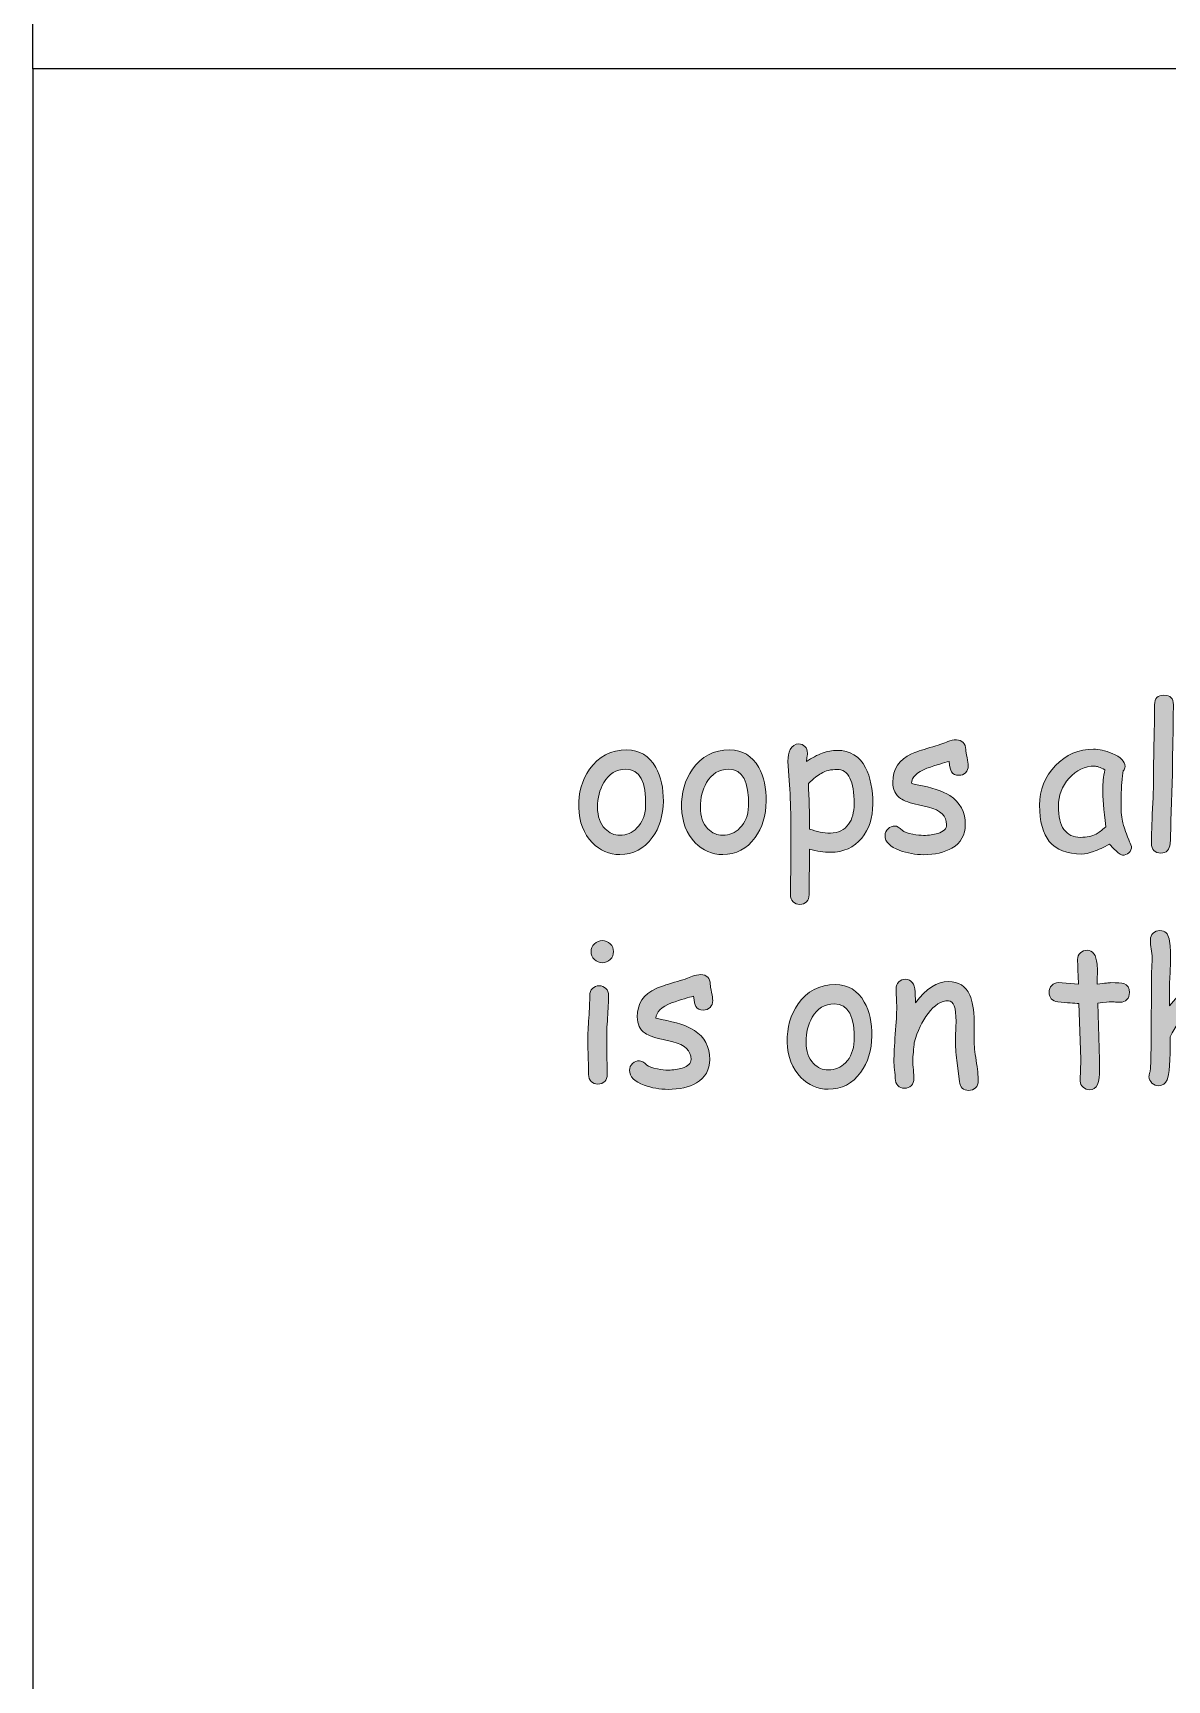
# Model space of a CAD drawing. Header units: millimetres. Extents: x -21 to 529, y -98 to 352.
# Drawn here: x 129 to 227.2, y 62.5 to 205.1 of the extents above; entities that cross this region are included whole.
import ezdxf

# ---------------------------------------------------------------- set-up
doc = ezdxf.new("R2010")
doc.units = ezdxf.units.MM
doc.header["$MEASUREMENT"] = 0
doc.layers.get('0').update_dxf_attribs({"lineweight": 0})

# ---------------------------------------------------------------- blocks, each defined once
blk = doc.blocks.new('Block_0')
at = {"true_color": 0x000000, "transparency": 33554687}
h = blk.add_hatch(color=18, dxfattribs=at)
h.dxf.hatch_style = 2
edge = h.paths.add_edge_path()
edge.add_spline(control_points=[(227.65, 140.96), (227.65, 140.96), (227.52, 136.85), (227.52, 136.85), (227.52, 136.41), (227.5, 135.77), (227.46, 134.93), (227.4, 134.38), (227.13, 134.1), (226.65, 134.1), (226.11, 134.1), (225.84, 134.39), (225.84, 134.95), (225.84, 135.61), (225.87, 136.62), (225.93, 137.95), (225.99, 139.29), (226.02, 140.29), (226.02, 140.96), (226.02, 141.83), (226.03, 142.83), (226.06, 143.95), (226.09, 145.07), (226.1, 146.07), (226.1, 146.94), (226.1, 147.49), (226.37, 147.76), (226.91, 147.76), (227.46, 147.76), (227.73, 147.49), (227.73, 146.94), (227.73, 146.07), (227.72, 145.07), (227.69, 143.95), (227.66, 142.83), (227.65, 141.83), (227.65, 140.96)], knot_values=[0, 0, 0, 0, 1, 1, 1, 2, 2, 2, 3, 3, 3, 4, 4, 4, 5, 5, 5, 6, 6, 6, 7, 7, 7, 8, 8, 8, 9, 9, 9, 10, 10, 10, 11, 11, 11, 12, 12, 12, 12], degree=3, periodic=0)
h = blk.add_hatch(color=18, dxfattribs=at)
h.dxf.hatch_style = 2
edge = h.paths.add_edge_path()
edge.add_spline(control_points=[(180.31, 141.36), (179.5, 141.36), (178.87, 140.98), (178.42, 140.2), (178.06, 139.58), (177.88, 138.86), (177.88, 138.06), (177.88, 137.27), (178.1, 136.64), (178.53, 136.2), (178.9, 135.83), (179.32, 135.64), (179.81, 135.64), (180.39, 135.64), (180.88, 135.85), (181.29, 136.27), (181.76, 136.73), (182.01, 137.36), (182.04, 138.15), (182.12, 140.28), (181.54, 141.35), (180.31, 141.36)], knot_values=[0, 0, 0, 0, 1, 1, 1, 2, 2, 2, 3, 3, 3, 4, 4, 4, 5, 5, 5, 6, 6, 6, 7, 7, 7, 7], degree=3, periodic=0)
edge = h.paths.add_edge_path()
edge.add_spline(control_points=[(179.81, 133.97), (178.89, 133.97), (178.09, 134.31), (177.43, 135), (176.68, 135.76), (176.29, 136.78), (176.25, 138.06), (176.22, 139.31), (176.53, 140.41), (177.19, 141.36), (177.97, 142.47), (179.04, 143.03), (180.42, 143.03), (181.52, 143.03), (182.36, 142.53), (182.92, 141.52), (183.38, 140.71), (183.59, 139.72), (183.58, 138.58), (183.56, 137.35), (183.24, 136.31), (182.62, 135.44), (181.91, 134.46), (180.98, 133.97), (179.81, 133.97)], knot_values=[0, 0, 0, 0, 1, 1, 1, 2, 2, 2, 3, 3, 3, 4, 4, 4, 5, 5, 5, 6, 6, 6, 7, 7, 7, 8, 8, 8, 8], degree=3, periodic=0)
h = blk.add_hatch(color=18, dxfattribs=at)
h.dxf.hatch_style = 2
edge = h.paths.add_edge_path()
edge.add_spline(control_points=[(189.22, 141.36), (188.41, 141.36), (187.77, 140.98), (187.32, 140.2), (186.96, 139.58), (186.78, 138.86), (186.78, 138.06), (186.78, 137.27), (187, 136.64), (187.44, 136.2), (187.8, 135.83), (188.23, 135.64), (188.72, 135.64), (189.29, 135.64), (189.79, 135.85), (190.2, 136.27), (190.67, 136.73), (190.92, 137.36), (190.94, 138.15), (191.02, 140.28), (190.44, 141.35), (189.22, 141.36)], knot_values=[0, 0, 0, 0, 1, 1, 1, 2, 2, 2, 3, 3, 3, 4, 4, 4, 5, 5, 5, 6, 6, 6, 7, 7, 7, 7], degree=3, periodic=0)
edge = h.paths.add_edge_path()
edge.add_spline(control_points=[(188.72, 133.97), (187.79, 133.97), (187, 134.31), (186.33, 135), (185.59, 135.76), (185.19, 136.78), (185.16, 138.06), (185.12, 139.31), (185.44, 140.41), (186.1, 141.36), (186.87, 142.47), (187.95, 143.03), (189.32, 143.03), (190.43, 143.03), (191.26, 142.53), (191.83, 141.52), (192.28, 140.71), (192.5, 139.72), (192.48, 138.58), (192.47, 137.35), (192.15, 136.31), (191.52, 135.44), (190.82, 134.46), (189.88, 133.97), (188.72, 133.97)], knot_values=[0, 0, 0, 0, 1, 1, 1, 2, 2, 2, 3, 3, 3, 4, 4, 4, 5, 5, 5, 6, 6, 6, 7, 7, 7, 8, 8, 8, 8], degree=3, periodic=0)
h = blk.add_hatch(color=18, dxfattribs=at)
h.dxf.hatch_style = 2
edge = h.paths.add_edge_path()
edge.add_spline(control_points=[(198.61, 141.34), (198.1, 141.34), (197.64, 141.23), (197.24, 141), (196.94, 140.84), (196.57, 140.55), (196.13, 140.12), (196.2, 138.87), (196.24, 137.56), (196.24, 136.18), (196.84, 135.95), (197.44, 135.83), (198.04, 135.83), (198.73, 135.83), (199.25, 136.09), (199.62, 136.6), (199.93, 137.05), (200.09, 137.63), (200.09, 138.34), (200.09, 139.34), (199.97, 140.09), (199.72, 140.59), (199.48, 141.09), (199.1, 141.34), (198.61, 141.34)], knot_values=[0, 0, 0, 0, 1, 1, 1, 2, 2, 2, 3, 3, 3, 4, 4, 4, 5, 5, 5, 6, 6, 6, 7, 7, 7, 8, 8, 8, 8], degree=3, periodic=0)
edge = h.paths.add_edge_path()
edge.add_spline(control_points=[(198.04, 134.17), (197.49, 134.17), (196.88, 134.26), (196.22, 134.44), (196.22, 134.44), (196.2, 130.48), (196.2, 130.48), (196.2, 130.24), (196.13, 130.04), (195.97, 129.89), (195.82, 129.73), (195.63, 129.66), (195.39, 129.66), (195.16, 129.66), (194.96, 129.73), (194.81, 129.89), (194.66, 130.04), (194.58, 130.24), (194.58, 130.48), (194.58, 130.48), (194.61, 133.79), (194.61, 133.79), (194.61, 133.79), (194.61, 137.09), (194.61, 137.09), (194.59, 138.3), (194.55, 139.4), (194.48, 140.39), (194.48, 140.39), (194.36, 142.07), (194.36, 142.07), (194.36, 142.46), (194.43, 142.79), (194.57, 143.06), (194.74, 143.38), (194.98, 143.55), (195.29, 143.55), (195.51, 143.55), (195.69, 143.47), (195.83, 143.32), (195.98, 143.17), (196.05, 142.98), (196.05, 142.76), (196.05, 142.71), (196.05, 142.62), (196.03, 142.49), (196, 142.32), (195.98, 142.16), (195.97, 142.02), (196.44, 142.34), (196.9, 142.59), (197.34, 142.75), (197.78, 142.91), (198.21, 142.99), (198.61, 142.99), (199.74, 142.99), (200.57, 142.49), (201.09, 141.49), (201.5, 140.69), (201.71, 139.64), (201.71, 138.34), (201.71, 137.15), (201.39, 136.17), (200.75, 135.39), (200.07, 134.58), (199.17, 134.17), (198.04, 134.17)], knot_values=[0, 0, 0, 0, 1, 1, 1, 2, 2, 2, 3, 3, 3, 4, 4, 4, 5, 5, 5, 6, 6, 6, 7, 7, 7, 8, 8, 8, 9, 9, 9, 10, 10, 10, 11, 11, 11, 12, 12, 12, 13, 13, 13, 14, 14, 14, 15, 15, 15, 16, 16, 16, 17, 17, 17, 18, 18, 18, 19, 19, 19, 20, 20, 20, 21, 21, 21, 22, 22, 22, 22], degree=3, periodic=0)
h = blk.add_hatch(color=18, dxfattribs=at)
h.dxf.hatch_style = 2
edge = h.paths.add_edge_path()
edge.add_spline(control_points=[(209.16, 140.83), (208.86, 140.83), (208.64, 140.93), (208.52, 141.13), (208.44, 141.28), (208.37, 141.57), (208.31, 142.03), (207.89, 141.92), (207.26, 141.73), (206.4, 141.45), (205.51, 141.09), (205.06, 140.66), (205.06, 140.14), (205.22, 140.08), (205.39, 140.04), (205.55, 140.01), (206.81, 139.78), (207.76, 139.47), (208.37, 139.07), (209.27, 138.49), (209.72, 137.66), (209.72, 136.56), (209.72, 135.66), (209.33, 134.98), (208.56, 134.53), (207.91, 134.15), (207.09, 133.96), (206.11, 133.96), (205.39, 133.96), (204.7, 134.09), (204.04, 134.33), (203.19, 134.64), (202.77, 135.07), (202.77, 135.62), (202.77, 135.84), (202.85, 136.03), (203.03, 136.2), (203.2, 136.36), (203.4, 136.44), (203.62, 136.44), (203.79, 136.44), (204.01, 136.31), (204.28, 136.05), (204.41, 135.92), (204.71, 135.82), (205.17, 135.73), (205.54, 135.67), (205.85, 135.63), (206.11, 135.63), (206.57, 135.63), (206.98, 135.69), (207.33, 135.8), (207.84, 135.96), (208.1, 136.21), (208.1, 136.56), (208.1, 137.31), (207.58, 137.82), (206.53, 138.08), (206.53, 138.08), (205.67, 138.27), (205.67, 138.27), (204.94, 138.43), (204.42, 138.62), (204.11, 138.83), (203.66, 139.14), (203.44, 139.61), (203.44, 140.23), (203.44, 141.38), (203.98, 142.2), (205.07, 142.7), (205.4, 142.84), (205.93, 143.02), (206.65, 143.23), (207.38, 143.44), (207.9, 143.61), (208.22, 143.75), (208.44, 143.85), (208.69, 143.9), (208.95, 143.9), (209.19, 143.9), (209.38, 143.83), (209.53, 143.67), (209.69, 143.52), (209.76, 143.32), (209.76, 143.07), (209.76, 142.91), (209.8, 142.67), (209.87, 142.36), (209.93, 142.06), (209.97, 141.82), (209.97, 141.66), (209.97, 141.41), (209.89, 141.21), (209.74, 141.06), (209.59, 140.9), (209.4, 140.83), (209.16, 140.83)], knot_values=[0, 0, 0, 0, 1, 1, 1, 2, 2, 2, 3, 3, 3, 4, 4, 4, 5, 5, 5, 6, 6, 6, 7, 7, 7, 8, 8, 8, 9, 9, 9, 10, 10, 10, 11, 11, 11, 12, 12, 12, 13, 13, 13, 14, 14, 14, 15, 15, 15, 16, 16, 16, 17, 17, 17, 18, 18, 18, 19, 19, 19, 20, 20, 20, 21, 21, 21, 22, 22, 22, 23, 23, 23, 24, 24, 24, 25, 25, 25, 26, 26, 26, 27, 27, 27, 28, 28, 28, 29, 29, 29, 30, 30, 30, 31, 31, 31, 32, 32, 32, 32], degree=3, periodic=0)
h = blk.add_hatch(color=18, dxfattribs=at)
h.dxf.hatch_style = 2
edge = h.paths.add_edge_path()
edge.add_spline(control_points=[(221.62, 139.66), (221.62, 139.9), (221.63, 140.16), (221.66, 140.43), (221.69, 140.71), (221.74, 141.01), (221.8, 141.32), (221.6, 141.43), (221.42, 141.5), (221.28, 141.55), (221.13, 141.6), (221.01, 141.63), (220.92, 141.63), (220.07, 141.63), (219.33, 141.28), (218.71, 140.58), (218.09, 139.89), (217.78, 139.08), (217.78, 138.17), (217.78, 137.27), (217.94, 136.59), (218.26, 136.14), (218.58, 135.69), (219.06, 135.46), (219.7, 135.46), (220.23, 135.46), (220.68, 135.56), (221.05, 135.75), (221.25, 135.85), (221.53, 136.06), (221.88, 136.38), (221.71, 137.84), (221.62, 138.93), (221.62, 139.66)], knot_values=[0, 0, 0, 0, 1, 1, 1, 2, 2, 2, 3, 3, 3, 4, 4, 4, 5, 5, 5, 6, 6, 6, 7, 7, 7, 8, 8, 8, 9, 9, 9, 10, 10, 10, 11, 11, 11, 11], degree=3, periodic=0)
edge = h.paths.add_edge_path()
edge.add_spline(control_points=[(223.34, 133.91), (223.23, 133.91), (223.04, 134.04), (222.77, 134.28), (222.52, 134.5), (222.34, 134.71), (222.21, 134.88), (221.69, 134.6), (221.22, 134.38), (220.82, 134.23), (220.41, 134.09), (220.08, 134.01), (219.81, 134.01), (218.52, 134.01), (217.58, 134.38), (216.99, 135.1), (216.43, 135.79), (216.15, 136.84), (216.15, 138.25), (216.15, 139.58), (216.61, 140.72), (217.53, 141.67), (218.45, 142.62), (219.54, 143.09), (220.82, 143.09), (221.3, 143.09), (221.83, 142.97), (222.43, 142.72), (223.18, 142.41), (223.55, 142.04), (223.55, 141.6), (223.55, 141.45), (223.5, 141.32), (223.39, 141.21), (223.33, 141), (223.29, 140.65), (223.26, 140.17), (223.23, 139.69), (223.21, 139.08), (223.21, 138.33), (223.2, 137.65), (223.25, 137.11), (223.35, 136.71), (223.4, 136.47), (223.58, 135.98), (223.87, 135.25), (223.91, 135.15), (223.97, 135.01), (224.06, 134.82), (224.06, 134.82), (224.11, 134.67), (224.11, 134.67), (224.11, 134.45), (224.03, 134.27), (223.88, 134.13), (223.72, 133.99), (223.54, 133.91), (223.34, 133.91)], knot_values=[0, 0, 0, 0, 1, 1, 1, 2, 2, 2, 3, 3, 3, 4, 4, 4, 5, 5, 5, 6, 6, 6, 7, 7, 7, 8, 8, 8, 9, 9, 9, 10, 10, 10, 11, 11, 11, 12, 12, 12, 13, 13, 13, 14, 14, 14, 15, 15, 15, 16, 16, 16, 17, 17, 17, 18, 18, 18, 19, 19, 19, 19], degree=3, periodic=0)
h = blk.add_hatch(color=18, dxfattribs=at)
h.dxf.hatch_style = 2
edge = h.paths.add_edge_path()
edge.add_spline(control_points=[(232.49, 113.63), (232.1, 113.63), (231.84, 113.84), (231.72, 114.26), (231.6, 114.71), (231.48, 115.35), (231.38, 116.18), (231.28, 116.98), (231.23, 117.64), (231.23, 118.15), (231.23, 118.29), (231.23, 118.51), (231.25, 118.8), (231.26, 119.1), (231.27, 119.31), (231.27, 119.46), (231.27, 120.49), (231.01, 121.01), (230.49, 121.01), (229.79, 121.01), (229.16, 120.69), (228.61, 120.06), (228.33, 119.73), (227.95, 119.11), (227.46, 118.2), (227.46, 116.1), (227.37, 114.86), (227.19, 114.47), (227.04, 114.13), (226.8, 113.96), (226.47, 113.96), (226.25, 113.96), (226.05, 114.04), (225.88, 114.19), (225.71, 114.34), (225.62, 114.53), (225.62, 114.75), (225.62, 114.83), (225.65, 114.95), (225.7, 115.12), (225.74, 115.25), (225.77, 115.66), (225.79, 116.32), (225.79, 116.32), (225.81, 117.55), (225.81, 117.55), (225.81, 117.55), (225.84, 123.62), (225.84, 123.62), (225.87, 124.31), (225.89, 124.77), (225.89, 125), (225.89, 125.29), (225.87, 125.55), (225.81, 125.8), (225.76, 126.05), (225.74, 126.31), (225.74, 126.58), (225.74, 126.81), (225.82, 127.01), (225.98, 127.16), (226.14, 127.31), (226.33, 127.39), (226.56, 127.39), (227.02, 127.39), (227.28, 127.14), (227.36, 126.66), (227.45, 126.12), (227.49, 125.64), (227.49, 125.21), (227.49, 124.63), (227.47, 124.03), (227.43, 123.4), (227.4, 122.8), (227.38, 122.2), (227.39, 121.59), (227.39, 121.59), (227.4, 120.86), (227.4, 120.86), (227.85, 121.47), (228.33, 121.92), (228.85, 122.22), (229.36, 122.52), (229.91, 122.67), (230.49, 122.67), (231.41, 122.67), (232.03, 122.37), (232.38, 121.78), (232.62, 121.36), (232.76, 120.66), (232.79, 119.66), (232.79, 119.66), (232.86, 118.08), (232.86, 118.08), (232.86, 118.08), (233.02, 116.36), (233.02, 116.36), (233.1, 115.72), (233.19, 115.15), (233.3, 114.66), (233.32, 114.57), (233.33, 114.49), (233.33, 114.42), (233.33, 114.19), (233.25, 114.01), (233.09, 113.85), (232.92, 113.7), (232.72, 113.63), (232.49, 113.63)], knot_values=[0, 0, 0, 0, 1, 1, 1, 2, 2, 2, 3, 3, 3, 4, 4, 4, 5, 5, 5, 6, 6, 6, 7, 7, 7, 8, 8, 8, 9, 9, 9, 10, 10, 10, 11, 11, 11, 12, 12, 12, 13, 13, 13, 14, 14, 14, 15, 15, 15, 16, 16, 16, 17, 17, 17, 18, 18, 18, 19, 19, 19, 20, 20, 20, 21, 21, 21, 22, 22, 22, 23, 23, 23, 24, 24, 24, 25, 25, 25, 26, 26, 26, 27, 27, 27, 28, 28, 28, 29, 29, 29, 30, 30, 30, 31, 31, 31, 32, 32, 32, 33, 33, 33, 34, 34, 34, 35, 35, 35, 36, 36, 36, 36], degree=3, periodic=0)
h = blk.add_hatch(color=18, dxfattribs=at)
h.dxf.hatch_style = 2
edge = h.paths.add_edge_path()
edge.add_spline(control_points=[(178.29, 124.61), (178.03, 124.61), (177.8, 124.7), (177.61, 124.89), (177.41, 125.08), (177.32, 125.3), (177.32, 125.57), (177.32, 125.83), (177.41, 126.06), (177.61, 126.24), (177.8, 126.43), (178.03, 126.53), (178.29, 126.53), (178.56, 126.53), (178.79, 126.43), (178.98, 126.24), (179.17, 126.06), (179.26, 125.83), (179.26, 125.57), (179.26, 125.3), (179.17, 125.08), (178.98, 124.89), (178.79, 124.7), (178.56, 124.61), (178.29, 124.61)], knot_values=[0, 0, 0, 0, 1, 1, 1, 2, 2, 2, 3, 3, 3, 4, 4, 4, 5, 5, 5, 6, 6, 6, 7, 7, 7, 8, 8, 8, 8], degree=3, periodic=0)
edge = h.paths.add_edge_path()
edge.add_spline(control_points=[(178.67, 117.89), (178.67, 117.56), (178.68, 117.07), (178.69, 116.41), (178.71, 115.75), (178.72, 115.26), (178.72, 114.93), (178.72, 114.68), (178.65, 114.48), (178.5, 114.33), (178.35, 114.18), (178.16, 114.1), (177.91, 114.1), (177.68, 114.1), (177.48, 114.18), (177.33, 114.33), (177.18, 114.48), (177.1, 114.68), (177.1, 114.93), (177.1, 115.26), (177.09, 115.75), (177.07, 116.41), (177.05, 117.07), (177.04, 117.56), (177.04, 117.89), (177.04, 118.41), (177.07, 119.06), (177.13, 119.83), (177.18, 120.61), (177.21, 121.25), (177.21, 121.77), (177.21, 122.02), (177.29, 122.22), (177.44, 122.37), (177.59, 122.53), (177.78, 122.61), (178.02, 122.61), (178.26, 122.61), (178.45, 122.53), (178.6, 122.37), (178.75, 122.22), (178.83, 122.02), (178.83, 121.77), (178.83, 121.25), (178.8, 120.61), (178.75, 119.83), (178.69, 119.06), (178.67, 118.41), (178.67, 117.89)], knot_values=[0, 0, 0, 0, 1, 1, 1, 2, 2, 2, 3, 3, 3, 4, 4, 4, 5, 5, 5, 6, 6, 6, 7, 7, 7, 8, 8, 8, 9, 9, 9, 10, 10, 10, 11, 11, 11, 12, 12, 12, 13, 13, 13, 14, 14, 14, 15, 15, 15, 16, 16, 16, 16], degree=3, periodic=0)
h = blk.add_hatch(color=18, dxfattribs=at)
h.dxf.hatch_style = 2
edge = h.paths.add_edge_path()
edge.add_spline(control_points=[(223.12, 121.18), (223.01, 121.18), (222.87, 121.19), (222.71, 121.2), (222.56, 121.21), (222.42, 121.22), (222.31, 121.22), (222.18, 121.22), (221.8, 121.18), (221.18, 121.09), (221.18, 121.09), (221.34, 116.21), (221.34, 116.21), (221.34, 116.21), (221.35, 115.84), (221.35, 115.84), (221.35, 115.84), (221.35, 115.42), (221.35, 115.42), (221.38, 114.21), (221.09, 113.61), (220.49, 113.61), (220.27, 113.61), (220.07, 113.68), (219.91, 113.83), (219.75, 113.97), (219.67, 114.15), (219.67, 114.36), (219.67, 114.57), (219.68, 114.89), (219.69, 115.31), (219.71, 115.72), (219.72, 116.04), (219.72, 116.25), (219.72, 116.25), (219.55, 121.08), (219.55, 121.08), (219.15, 121.09), (218.54, 121.14), (217.72, 121.22), (217.23, 121.28), (216.98, 121.56), (216.98, 122.04), (216.98, 122.28), (217.05, 122.48), (217.2, 122.64), (217.35, 122.8), (217.54, 122.88), (217.77, 122.88), (217.77, 122.88), (219.51, 122.74), (219.51, 122.74), (219.51, 123.02), (219.5, 123.4), (219.47, 123.87), (219.45, 124.34), (219.44, 124.68), (219.44, 124.89), (219.44, 125.12), (219.52, 125.31), (219.68, 125.46), (219.84, 125.61), (220.03, 125.69), (220.26, 125.69), (220.76, 125.69), (221.05, 125.29), (221.13, 124.48), (221.15, 124.27), (221.16, 124.03), (221.16, 123.74), (221.16, 123.74), (221.14, 123.26), (221.14, 123.26), (221.14, 123.26), (221.13, 122.75), (221.13, 122.75), (221.81, 122.84), (222.21, 122.88), (222.31, 122.88), (222.88, 122.88), (223.25, 122.85), (223.43, 122.8), (223.77, 122.69), (223.93, 122.43), (223.93, 122.02), (223.93, 121.78), (223.86, 121.58), (223.71, 121.42), (223.56, 121.26), (223.36, 121.18), (223.12, 121.18)], knot_values=[0, 0, 0, 0, 1, 1, 1, 2, 2, 2, 3, 3, 3, 4, 4, 4, 5, 5, 5, 6, 6, 6, 7, 7, 7, 8, 8, 8, 9, 9, 9, 10, 10, 10, 11, 11, 11, 12, 12, 12, 13, 13, 13, 14, 14, 14, 15, 15, 15, 16, 16, 16, 17, 17, 17, 18, 18, 18, 19, 19, 19, 20, 20, 20, 21, 21, 21, 22, 22, 22, 23, 23, 23, 24, 24, 24, 25, 25, 25, 26, 26, 26, 27, 27, 27, 28, 28, 28, 29, 29, 29, 30, 30, 30, 30], degree=3, periodic=0)
h = blk.add_hatch(color=18, dxfattribs=at)
h.dxf.hatch_style = 2
edge = h.paths.add_edge_path()
edge.add_spline(control_points=[(187.04, 120.51), (186.74, 120.51), (186.53, 120.61), (186.4, 120.81), (186.32, 120.96), (186.25, 121.25), (186.19, 121.71), (185.78, 121.6), (185.14, 121.41), (184.28, 121.13), (183.39, 120.77), (182.95, 120.34), (182.94, 119.82), (183.11, 119.76), (183.27, 119.72), (183.43, 119.69), (184.7, 119.46), (185.64, 119.15), (186.26, 118.75), (187.15, 118.17), (187.6, 117.34), (187.6, 116.24), (187.6, 115.34), (187.21, 114.66), (186.44, 114.21), (185.79, 113.83), (184.98, 113.64), (183.99, 113.64), (183.27, 113.64), (182.58, 113.76), (181.92, 114.01), (181.07, 114.32), (180.65, 114.75), (180.65, 115.3), (180.65, 115.52), (180.74, 115.71), (180.91, 115.88), (181.08, 116.04), (181.28, 116.12), (181.5, 116.12), (181.67, 116.12), (181.89, 115.99), (182.16, 115.73), (182.3, 115.6), (182.59, 115.5), (183.06, 115.41), (183.43, 115.35), (183.74, 115.31), (183.99, 115.31), (184.45, 115.31), (184.86, 115.37), (185.21, 115.48), (185.73, 115.64), (185.98, 115.89), (185.98, 116.24), (185.98, 116.99), (185.46, 117.5), (184.41, 117.76), (184.41, 117.76), (183.55, 117.95), (183.55, 117.95), (182.82, 118.11), (182.3, 118.3), (181.99, 118.51), (181.54, 118.82), (181.32, 119.29), (181.32, 119.91), (181.32, 121.06), (181.86, 121.88), (182.95, 122.37), (183.28, 122.52), (183.81, 122.7), (184.54, 122.91), (185.26, 123.11), (185.78, 123.29), (186.1, 123.43), (186.32, 123.53), (186.57, 123.58), (186.83, 123.58), (187.07, 123.58), (187.27, 123.5), (187.42, 123.35), (187.57, 123.2), (187.64, 123), (187.64, 122.75), (187.64, 122.59), (187.68, 122.35), (187.75, 122.04), (187.82, 121.74), (187.85, 121.5), (187.85, 121.34), (187.85, 121.09), (187.78, 120.89), (187.62, 120.74), (187.47, 120.58), (187.28, 120.51), (187.04, 120.51)], knot_values=[0, 0, 0, 0, 1, 1, 1, 2, 2, 2, 3, 3, 3, 4, 4, 4, 5, 5, 5, 6, 6, 6, 7, 7, 7, 8, 8, 8, 9, 9, 9, 10, 10, 10, 11, 11, 11, 12, 12, 12, 13, 13, 13, 14, 14, 14, 15, 15, 15, 16, 16, 16, 17, 17, 17, 18, 18, 18, 19, 19, 19, 20, 20, 20, 21, 21, 21, 22, 22, 22, 23, 23, 23, 24, 24, 24, 25, 25, 25, 26, 26, 26, 27, 27, 27, 28, 28, 28, 29, 29, 29, 30, 30, 30, 31, 31, 31, 32, 32, 32, 32], degree=3, periodic=0)
h = blk.add_hatch(color=18, dxfattribs=at)
h.dxf.hatch_style = 2
edge = h.paths.add_edge_path()
edge.add_spline(control_points=[(198.36, 121.04), (197.55, 121.04), (196.92, 120.66), (196.47, 119.88), (196.11, 119.26), (195.93, 118.54), (195.93, 117.74), (195.93, 116.95), (196.15, 116.32), (196.58, 115.88), (196.95, 115.51), (197.37, 115.32), (197.86, 115.32), (198.44, 115.32), (198.93, 115.53), (199.34, 115.95), (199.81, 116.41), (200.06, 117.04), (200.09, 117.83), (200.17, 119.96), (199.59, 121.03), (198.36, 121.04)], knot_values=[0, 0, 0, 0, 1, 1, 1, 2, 2, 2, 3, 3, 3, 4, 4, 4, 5, 5, 5, 6, 6, 6, 7, 7, 7, 7], degree=3, periodic=0)
edge = h.paths.add_edge_path()
edge.add_spline(control_points=[(197.86, 113.65), (196.94, 113.65), (196.14, 113.99), (195.47, 114.68), (194.73, 115.44), (194.34, 116.46), (194.3, 117.74), (194.27, 118.99), (194.58, 120.09), (195.24, 121.04), (196.01, 122.15), (197.09, 122.71), (198.47, 122.71), (199.57, 122.71), (200.41, 122.21), (200.97, 121.2), (201.43, 120.39), (201.64, 119.4), (201.63, 118.26), (201.61, 117.03), (201.29, 115.99), (200.67, 115.12), (199.96, 114.14), (199.03, 113.65), (197.86, 113.65)], knot_values=[0, 0, 0, 0, 1, 1, 1, 2, 2, 2, 3, 3, 3, 4, 4, 4, 5, 5, 5, 6, 6, 6, 7, 7, 7, 8, 8, 8, 8], degree=3, periodic=0)
h = blk.add_hatch(color=18, dxfattribs=at)
h.dxf.hatch_style = 2
edge = h.paths.add_edge_path()
edge.add_spline(control_points=[(210.01, 113.55), (209.54, 113.55), (209.27, 113.81), (209.21, 114.33), (209.21, 114.33), (208.98, 116.14), (208.98, 116.14), (208.9, 116.79), (208.86, 117.39), (208.86, 117.95), (208.86, 118.11), (208.87, 118.37), (208.89, 118.74), (208.91, 119.11), (208.92, 119.37), (208.92, 119.52), (208.92, 120.71), (208.7, 121.31), (208.26, 121.31), (207.64, 121.31), (207.05, 120.94), (206.49, 120.21), (205.98, 119.54), (205.58, 118.7), (205.3, 117.68), (205.29, 117.46), (205.26, 117.19), (205.22, 116.87), (205.19, 116.59), (205.17, 116.33), (205.17, 116.07), (205.17, 115.9), (205.19, 115.65), (205.22, 115.32), (205.26, 114.99), (205.27, 114.74), (205.27, 114.58), (205.27, 114.33), (205.2, 114.13), (205.05, 113.97), (204.89, 113.82), (204.7, 113.74), (204.46, 113.74), (204.22, 113.74), (204.02, 113.82), (203.88, 113.97), (203.73, 114.13), (203.65, 114.33), (203.65, 114.58), (203.65, 114.74), (203.63, 114.99), (203.6, 115.32), (203.56, 115.65), (203.54, 115.9), (203.54, 116.07), (203.54, 116.63), (203.58, 117.42), (203.66, 118.43), (203.74, 119.43), (203.78, 120.22), (203.78, 120.79), (203.78, 120.96), (203.77, 121.23), (203.76, 121.57), (203.74, 121.92), (203.73, 122.18), (203.73, 122.36), (203.73, 122.6), (203.8, 122.79), (203.96, 122.94), (204.12, 123.09), (204.31, 123.17), (204.54, 123.17), (205.05, 123.17), (205.33, 122.81), (205.38, 122.09), (205.38, 122.09), (205.4, 121.13), (205.4, 121.13), (206.33, 122.36), (207.28, 122.98), (208.26, 122.98), (209.14, 122.98), (209.75, 122.59), (210.1, 121.81), (210.34, 121.29), (210.47, 120.53), (210.49, 119.51), (210.49, 119.51), (210.49, 118.68), (210.49, 118.68), (210.49, 118.68), (210.48, 117.91), (210.48, 117.91), (210.48, 117.45), (210.54, 116.86), (210.66, 116.14), (210.78, 115.41), (210.84, 114.82), (210.84, 114.37), (210.84, 114.13), (210.76, 113.93), (210.6, 113.78), (210.44, 113.63), (210.25, 113.55), (210.01, 113.55)], knot_values=[0, 0, 0, 0, 1, 1, 1, 2, 2, 2, 3, 3, 3, 4, 4, 4, 5, 5, 5, 6, 6, 6, 7, 7, 7, 8, 8, 8, 9, 9, 9, 10, 10, 10, 11, 11, 11, 12, 12, 12, 13, 13, 13, 14, 14, 14, 15, 15, 15, 16, 16, 16, 17, 17, 17, 18, 18, 18, 19, 19, 19, 20, 20, 20, 21, 21, 21, 22, 22, 22, 23, 23, 23, 24, 24, 24, 25, 25, 25, 26, 26, 26, 27, 27, 27, 28, 28, 28, 29, 29, 29, 30, 30, 30, 31, 31, 31, 32, 32, 32, 33, 33, 33, 34, 34, 34, 35, 35, 35, 35], degree=3, periodic=0)
for points, knots in [([(227.65, 140.96), (227.65, 140.96), (227.52, 136.85), (227.52, 136.85), (227.52, 136.41), (227.5, 135.77), (227.46, 134.93), (227.4, 134.38), (227.13, 134.1), (226.65, 134.1), (226.11, 134.1), (225.84, 134.39), (225.84, 134.95), (225.84, 135.61), (225.87, 136.62), (225.93, 137.95), (225.99, 139.29), (226.02, 140.29), (226.02, 140.96), (226.02, 141.83), (226.03, 142.83), (226.06, 143.95), (226.09, 145.07), (226.1, 146.07), (226.1, 146.94), (226.1, 147.49), (226.37, 147.76), (226.91, 147.76), (227.46, 147.76), (227.73, 147.49), (227.73, 146.94), (227.73, 146.07), (227.72, 145.07), (227.69, 143.95), (227.66, 142.83), (227.65, 141.83), (227.65, 140.96)], [0, 0, 0, 0, 1, 1, 1, 2, 2, 2, 3, 3, 3, 4, 4, 4, 5, 5, 5, 6, 6, 6, 7, 7, 7, 8, 8, 8, 9, 9, 9, 10, 10, 10, 11, 11, 11, 12, 12, 12, 12]), ([(179.81, 133.97), (178.89, 133.97), (178.09, 134.31), (177.43, 135), (176.68, 135.76), (176.29, 136.78), (176.25, 138.06), (176.22, 139.31), (176.53, 140.41), (177.19, 141.36), (177.97, 142.47), (179.04, 143.03), (180.42, 143.03), (181.52, 143.03), (182.36, 142.53), (182.92, 141.52), (183.38, 140.71), (183.59, 139.72), (183.58, 138.58), (183.56, 137.35), (183.24, 136.31), (182.62, 135.44), (181.91, 134.46), (180.98, 133.97), (179.81, 133.97)], [0, 0, 0, 0, 1, 1, 1, 2, 2, 2, 3, 3, 3, 4, 4, 4, 5, 5, 5, 6, 6, 6, 7, 7, 7, 8, 8, 8, 8]), ([(188.72, 133.97), (187.79, 133.97), (187, 134.31), (186.33, 135), (185.59, 135.76), (185.19, 136.78), (185.16, 138.06), (185.12, 139.31), (185.44, 140.41), (186.1, 141.36), (186.87, 142.47), (187.95, 143.03), (189.32, 143.03), (190.43, 143.03), (191.26, 142.53), (191.83, 141.52), (192.28, 140.71), (192.5, 139.72), (192.48, 138.58), (192.47, 137.35), (192.15, 136.31), (191.52, 135.44), (190.82, 134.46), (189.88, 133.97), (188.72, 133.97)], [0, 0, 0, 0, 1, 1, 1, 2, 2, 2, 3, 3, 3, 4, 4, 4, 5, 5, 5, 6, 6, 6, 7, 7, 7, 8, 8, 8, 8]), ([(198.04, 134.17), (197.49, 134.17), (196.88, 134.26), (196.22, 134.44), (196.22, 134.44), (196.2, 130.48), (196.2, 130.48), (196.2, 130.24), (196.13, 130.04), (195.97, 129.89), (195.82, 129.73), (195.63, 129.66), (195.39, 129.66), (195.16, 129.66), (194.96, 129.73), (194.81, 129.89), (194.66, 130.04), (194.58, 130.24), (194.58, 130.48), (194.58, 130.48), (194.61, 133.79), (194.61, 133.79), (194.61, 133.79), (194.61, 137.09), (194.61, 137.09), (194.59, 138.3), (194.55, 139.4), (194.48, 140.39), (194.48, 140.39), (194.36, 142.07), (194.36, 142.07), (194.36, 142.46), (194.43, 142.79), (194.57, 143.06), (194.74, 143.38), (194.98, 143.55), (195.29, 143.55), (195.51, 143.55), (195.69, 143.47), (195.83, 143.32), (195.98, 143.17), (196.05, 142.98), (196.05, 142.76), (196.05, 142.71), (196.05, 142.62), (196.03, 142.49), (196, 142.32), (195.98, 142.16), (195.97, 142.02), (196.44, 142.34), (196.9, 142.59), (197.34, 142.75), (197.78, 142.91), (198.21, 142.99), (198.61, 142.99), (199.74, 142.99), (200.57, 142.49), (201.09, 141.49), (201.5, 140.69), (201.71, 139.64), (201.71, 138.34), (201.71, 137.15), (201.39, 136.17), (200.75, 135.39), (200.07, 134.58), (199.17, 134.17), (198.04, 134.17)], [0, 0, 0, 0, 1, 1, 1, 2, 2, 2, 3, 3, 3, 4, 4, 4, 5, 5, 5, 6, 6, 6, 7, 7, 7, 8, 8, 8, 9, 9, 9, 10, 10, 10, 11, 11, 11, 12, 12, 12, 13, 13, 13, 14, 14, 14, 15, 15, 15, 16, 16, 16, 17, 17, 17, 18, 18, 18, 19, 19, 19, 20, 20, 20, 21, 21, 21, 22, 22, 22, 22]), ([(209.16, 140.83), (208.86, 140.83), (208.64, 140.93), (208.52, 141.13), (208.44, 141.28), (208.37, 141.57), (208.31, 142.03), (207.89, 141.92), (207.26, 141.73), (206.4, 141.45), (205.51, 141.09), (205.06, 140.66), (205.06, 140.14), (205.22, 140.08), (205.39, 140.04), (205.55, 140.01), (206.81, 139.78), (207.76, 139.47), (208.37, 139.07), (209.27, 138.49), (209.72, 137.66), (209.72, 136.56), (209.72, 135.66), (209.33, 134.98), (208.56, 134.53), (207.91, 134.15), (207.09, 133.96), (206.11, 133.96), (205.39, 133.96), (204.7, 134.09), (204.04, 134.33), (203.19, 134.64), (202.77, 135.07), (202.77, 135.62), (202.77, 135.84), (202.85, 136.03), (203.03, 136.2), (203.2, 136.36), (203.4, 136.44), (203.62, 136.44), (203.79, 136.44), (204.01, 136.31), (204.28, 136.05), (204.41, 135.92), (204.71, 135.82), (205.17, 135.73), (205.54, 135.67), (205.85, 135.63), (206.11, 135.63), (206.57, 135.63), (206.98, 135.69), (207.33, 135.8), (207.84, 135.96), (208.1, 136.21), (208.1, 136.56), (208.1, 137.31), (207.58, 137.82), (206.53, 138.08), (206.53, 138.08), (205.67, 138.27), (205.67, 138.27), (204.94, 138.43), (204.42, 138.62), (204.11, 138.83), (203.66, 139.14), (203.44, 139.61), (203.44, 140.23), (203.44, 141.38), (203.98, 142.2), (205.07, 142.7), (205.4, 142.84), (205.93, 143.02), (206.65, 143.23), (207.38, 143.44), (207.9, 143.61), (208.22, 143.75), (208.44, 143.85), (208.69, 143.9), (208.95, 143.9), (209.19, 143.9), (209.38, 143.83), (209.53, 143.67), (209.69, 143.52), (209.76, 143.32), (209.76, 143.07), (209.76, 142.91), (209.8, 142.67), (209.87, 142.36), (209.93, 142.06), (209.97, 141.82), (209.97, 141.66), (209.97, 141.41), (209.89, 141.21), (209.74, 141.06), (209.59, 140.9), (209.4, 140.83), (209.16, 140.83)], [0, 0, 0, 0, 1, 1, 1, 2, 2, 2, 3, 3, 3, 4, 4, 4, 5, 5, 5, 6, 6, 6, 7, 7, 7, 8, 8, 8, 9, 9, 9, 10, 10, 10, 11, 11, 11, 12, 12, 12, 13, 13, 13, 14, 14, 14, 15, 15, 15, 16, 16, 16, 17, 17, 17, 18, 18, 18, 19, 19, 19, 20, 20, 20, 21, 21, 21, 22, 22, 22, 23, 23, 23, 24, 24, 24, 25, 25, 25, 26, 26, 26, 27, 27, 27, 28, 28, 28, 29, 29, 29, 30, 30, 30, 31, 31, 31, 32, 32, 32, 32]), ([(223.34, 133.91), (223.23, 133.91), (223.04, 134.04), (222.77, 134.28), (222.52, 134.5), (222.34, 134.71), (222.21, 134.88), (221.69, 134.6), (221.22, 134.38), (220.82, 134.23), (220.41, 134.09), (220.08, 134.01), (219.81, 134.01), (218.52, 134.01), (217.58, 134.38), (216.99, 135.1), (216.43, 135.79), (216.15, 136.84), (216.15, 138.25), (216.15, 139.58), (216.61, 140.72), (217.53, 141.67), (218.45, 142.62), (219.54, 143.09), (220.82, 143.09), (221.3, 143.09), (221.83, 142.97), (222.43, 142.72), (223.18, 142.41), (223.55, 142.04), (223.55, 141.6), (223.55, 141.45), (223.5, 141.32), (223.39, 141.21), (223.33, 141), (223.29, 140.65), (223.26, 140.17), (223.23, 139.69), (223.21, 139.08), (223.21, 138.33), (223.2, 137.65), (223.25, 137.11), (223.35, 136.71), (223.4, 136.47), (223.58, 135.98), (223.87, 135.25), (223.91, 135.15), (223.97, 135.01), (224.06, 134.82), (224.06, 134.82), (224.11, 134.67), (224.11, 134.67), (224.11, 134.45), (224.03, 134.27), (223.88, 134.13), (223.72, 133.99), (223.54, 133.91), (223.34, 133.91)], [0, 0, 0, 0, 1, 1, 1, 2, 2, 2, 3, 3, 3, 4, 4, 4, 5, 5, 5, 6, 6, 6, 7, 7, 7, 8, 8, 8, 9, 9, 9, 10, 10, 10, 11, 11, 11, 12, 12, 12, 13, 13, 13, 14, 14, 14, 15, 15, 15, 16, 16, 16, 17, 17, 17, 18, 18, 18, 19, 19, 19, 19]), ([(180.31, 141.36), (179.5, 141.36), (178.87, 140.98), (178.42, 140.2), (178.06, 139.58), (177.88, 138.86), (177.88, 138.06), (177.88, 137.27), (178.1, 136.64), (178.53, 136.2), (178.9, 135.83), (179.32, 135.64), (179.81, 135.64), (180.39, 135.64), (180.88, 135.85), (181.29, 136.27), (181.76, 136.73), (182.01, 137.36), (182.04, 138.15), (182.12, 140.28), (181.54, 141.35), (180.31, 141.36)], [0, 0, 0, 0, 1, 1, 1, 2, 2, 2, 3, 3, 3, 4, 4, 4, 5, 5, 5, 6, 6, 6, 7, 7, 7, 7]), ([(189.22, 141.36), (188.41, 141.36), (187.77, 140.98), (187.32, 140.2), (186.96, 139.58), (186.78, 138.86), (186.78, 138.06), (186.78, 137.27), (187, 136.64), (187.44, 136.2), (187.8, 135.83), (188.23, 135.64), (188.72, 135.64), (189.29, 135.64), (189.79, 135.85), (190.2, 136.27), (190.67, 136.73), (190.92, 137.36), (190.94, 138.15), (191.02, 140.28), (190.44, 141.35), (189.22, 141.36)], [0, 0, 0, 0, 1, 1, 1, 2, 2, 2, 3, 3, 3, 4, 4, 4, 5, 5, 5, 6, 6, 6, 7, 7, 7, 7]), ([(198.61, 141.34), (198.1, 141.34), (197.64, 141.23), (197.24, 141), (196.94, 140.84), (196.57, 140.55), (196.13, 140.12), (196.2, 138.87), (196.24, 137.56), (196.24, 136.18), (196.84, 135.95), (197.44, 135.83), (198.04, 135.83), (198.73, 135.83), (199.25, 136.09), (199.62, 136.6), (199.93, 137.05), (200.09, 137.63), (200.09, 138.34), (200.09, 139.34), (199.97, 140.09), (199.72, 140.59), (199.48, 141.09), (199.1, 141.34), (198.61, 141.34)], [0, 0, 0, 0, 1, 1, 1, 2, 2, 2, 3, 3, 3, 4, 4, 4, 5, 5, 5, 6, 6, 6, 7, 7, 7, 8, 8, 8, 8]), ([(221.62, 139.66), (221.62, 139.9), (221.63, 140.16), (221.66, 140.43), (221.69, 140.71), (221.74, 141.01), (221.8, 141.32), (221.6, 141.43), (221.42, 141.5), (221.28, 141.55), (221.13, 141.6), (221.01, 141.63), (220.92, 141.63), (220.07, 141.63), (219.33, 141.28), (218.71, 140.58), (218.09, 139.89), (217.78, 139.08), (217.78, 138.17), (217.78, 137.27), (217.94, 136.59), (218.26, 136.14), (218.58, 135.69), (219.06, 135.46), (219.7, 135.46), (220.23, 135.46), (220.68, 135.56), (221.05, 135.75), (221.25, 135.85), (221.53, 136.06), (221.88, 136.38), (221.71, 137.84), (221.62, 138.93), (221.62, 139.66)], [0, 0, 0, 0, 1, 1, 1, 2, 2, 2, 3, 3, 3, 4, 4, 4, 5, 5, 5, 6, 6, 6, 7, 7, 7, 8, 8, 8, 9, 9, 9, 10, 10, 10, 11, 11, 11, 11]), ([(232.49, 113.63), (232.1, 113.63), (231.84, 113.84), (231.72, 114.26), (231.6, 114.71), (231.48, 115.35), (231.38, 116.18), (231.28, 116.98), (231.23, 117.64), (231.23, 118.15), (231.23, 118.29), (231.23, 118.51), (231.25, 118.8), (231.26, 119.1), (231.27, 119.31), (231.27, 119.46), (231.27, 120.49), (231.01, 121.01), (230.49, 121.01), (229.79, 121.01), (229.16, 120.69), (228.61, 120.06), (228.33, 119.73), (227.95, 119.11), (227.46, 118.2), (227.46, 116.1), (227.37, 114.86), (227.19, 114.47), (227.04, 114.13), (226.8, 113.96), (226.47, 113.96), (226.25, 113.96), (226.05, 114.04), (225.88, 114.19), (225.71, 114.34), (225.62, 114.53), (225.62, 114.75), (225.62, 114.83), (225.65, 114.95), (225.7, 115.12), (225.74, 115.25), (225.77, 115.66), (225.79, 116.32), (225.79, 116.32), (225.81, 117.55), (225.81, 117.55), (225.81, 117.55), (225.84, 123.62), (225.84, 123.62), (225.87, 124.31), (225.89, 124.77), (225.89, 125), (225.89, 125.29), (225.87, 125.55), (225.81, 125.8), (225.76, 126.05), (225.74, 126.31), (225.74, 126.58), (225.74, 126.81), (225.82, 127.01), (225.98, 127.16), (226.14, 127.31), (226.33, 127.39), (226.56, 127.39), (227.02, 127.39), (227.28, 127.14), (227.36, 126.66), (227.45, 126.12), (227.49, 125.64), (227.49, 125.21), (227.49, 124.63), (227.47, 124.03), (227.43, 123.4), (227.4, 122.8), (227.38, 122.2), (227.39, 121.59), (227.39, 121.59), (227.4, 120.86), (227.4, 120.86), (227.85, 121.47), (228.33, 121.92), (228.85, 122.22), (229.36, 122.52), (229.91, 122.67), (230.49, 122.67), (231.41, 122.67), (232.03, 122.37), (232.38, 121.78), (232.62, 121.36), (232.76, 120.66), (232.79, 119.66), (232.79, 119.66), (232.86, 118.08), (232.86, 118.08), (232.86, 118.08), (233.02, 116.36), (233.02, 116.36), (233.1, 115.72), (233.19, 115.15), (233.3, 114.66), (233.32, 114.57), (233.33, 114.49), (233.33, 114.42), (233.33, 114.19), (233.25, 114.01), (233.09, 113.85), (232.92, 113.7), (232.72, 113.63), (232.49, 113.63)], [0, 0, 0, 0, 1, 1, 1, 2, 2, 2, 3, 3, 3, 4, 4, 4, 5, 5, 5, 6, 6, 6, 7, 7, 7, 8, 8, 8, 9, 9, 9, 10, 10, 10, 11, 11, 11, 12, 12, 12, 13, 13, 13, 14, 14, 14, 15, 15, 15, 16, 16, 16, 17, 17, 17, 18, 18, 18, 19, 19, 19, 20, 20, 20, 21, 21, 21, 22, 22, 22, 23, 23, 23, 24, 24, 24, 25, 25, 25, 26, 26, 26, 27, 27, 27, 28, 28, 28, 29, 29, 29, 30, 30, 30, 31, 31, 31, 32, 32, 32, 33, 33, 33, 34, 34, 34, 35, 35, 35, 36, 36, 36, 36]), ([(178.29, 124.61), (178.03, 124.61), (177.8, 124.7), (177.61, 124.89), (177.41, 125.08), (177.32, 125.3), (177.32, 125.57), (177.32, 125.83), (177.41, 126.06), (177.61, 126.24), (177.8, 126.43), (178.03, 126.53), (178.29, 126.53), (178.56, 126.53), (178.79, 126.43), (178.98, 126.24), (179.17, 126.06), (179.26, 125.83), (179.26, 125.57), (179.26, 125.3), (179.17, 125.08), (178.98, 124.89), (178.79, 124.7), (178.56, 124.61), (178.29, 124.61)], [0, 0, 0, 0, 1, 1, 1, 2, 2, 2, 3, 3, 3, 4, 4, 4, 5, 5, 5, 6, 6, 6, 7, 7, 7, 8, 8, 8, 8]), ([(223.12, 121.18), (223.01, 121.18), (222.87, 121.19), (222.71, 121.2), (222.56, 121.21), (222.42, 121.22), (222.31, 121.22), (222.18, 121.22), (221.8, 121.18), (221.18, 121.09), (221.18, 121.09), (221.34, 116.21), (221.34, 116.21), (221.34, 116.21), (221.35, 115.84), (221.35, 115.84), (221.35, 115.84), (221.35, 115.42), (221.35, 115.42), (221.38, 114.21), (221.09, 113.61), (220.49, 113.61), (220.27, 113.61), (220.07, 113.68), (219.91, 113.83), (219.75, 113.97), (219.67, 114.15), (219.67, 114.36), (219.67, 114.57), (219.68, 114.89), (219.69, 115.31), (219.71, 115.72), (219.72, 116.04), (219.72, 116.25), (219.72, 116.25), (219.55, 121.08), (219.55, 121.08), (219.15, 121.09), (218.54, 121.14), (217.72, 121.22), (217.23, 121.28), (216.98, 121.56), (216.98, 122.04), (216.98, 122.28), (217.05, 122.48), (217.2, 122.64), (217.35, 122.8), (217.54, 122.88), (217.77, 122.88), (217.77, 122.88), (219.51, 122.74), (219.51, 122.74), (219.51, 123.02), (219.5, 123.4), (219.47, 123.87), (219.45, 124.34), (219.44, 124.68), (219.44, 124.89), (219.44, 125.12), (219.52, 125.31), (219.68, 125.46), (219.84, 125.61), (220.03, 125.69), (220.26, 125.69), (220.76, 125.69), (221.05, 125.29), (221.13, 124.48), (221.15, 124.27), (221.16, 124.03), (221.16, 123.74), (221.16, 123.74), (221.14, 123.26), (221.14, 123.26), (221.14, 123.26), (221.13, 122.75), (221.13, 122.75), (221.81, 122.84), (222.21, 122.88), (222.31, 122.88), (222.88, 122.88), (223.25, 122.85), (223.43, 122.8), (223.77, 122.69), (223.93, 122.43), (223.93, 122.02), (223.93, 121.78), (223.86, 121.58), (223.71, 121.42), (223.56, 121.26), (223.36, 121.18), (223.12, 121.18)], [0, 0, 0, 0, 1, 1, 1, 2, 2, 2, 3, 3, 3, 4, 4, 4, 5, 5, 5, 6, 6, 6, 7, 7, 7, 8, 8, 8, 9, 9, 9, 10, 10, 10, 11, 11, 11, 12, 12, 12, 13, 13, 13, 14, 14, 14, 15, 15, 15, 16, 16, 16, 17, 17, 17, 18, 18, 18, 19, 19, 19, 20, 20, 20, 21, 21, 21, 22, 22, 22, 23, 23, 23, 24, 24, 24, 25, 25, 25, 26, 26, 26, 27, 27, 27, 28, 28, 28, 29, 29, 29, 30, 30, 30, 30]), ([(187.04, 120.51), (186.74, 120.51), (186.53, 120.61), (186.4, 120.81), (186.32, 120.96), (186.25, 121.25), (186.19, 121.71), (185.78, 121.6), (185.14, 121.41), (184.28, 121.13), (183.39, 120.77), (182.95, 120.34), (182.94, 119.82), (183.11, 119.76), (183.27, 119.72), (183.43, 119.69), (184.7, 119.46), (185.64, 119.15), (186.26, 118.75), (187.15, 118.17), (187.6, 117.34), (187.6, 116.24), (187.6, 115.34), (187.21, 114.66), (186.44, 114.21), (185.79, 113.83), (184.98, 113.64), (183.99, 113.64), (183.27, 113.64), (182.58, 113.76), (181.92, 114.01), (181.07, 114.32), (180.65, 114.75), (180.65, 115.3), (180.65, 115.52), (180.74, 115.71), (180.91, 115.88), (181.08, 116.04), (181.28, 116.12), (181.5, 116.12), (181.67, 116.12), (181.89, 115.99), (182.16, 115.73), (182.3, 115.6), (182.59, 115.5), (183.06, 115.41), (183.43, 115.35), (183.74, 115.31), (183.99, 115.31), (184.45, 115.31), (184.86, 115.37), (185.21, 115.48), (185.73, 115.64), (185.98, 115.89), (185.98, 116.24), (185.98, 116.99), (185.46, 117.5), (184.41, 117.76), (184.41, 117.76), (183.55, 117.95), (183.55, 117.95), (182.82, 118.11), (182.3, 118.3), (181.99, 118.51), (181.54, 118.82), (181.32, 119.29), (181.32, 119.91), (181.32, 121.06), (181.86, 121.88), (182.95, 122.37), (183.28, 122.52), (183.81, 122.7), (184.54, 122.91), (185.26, 123.11), (185.78, 123.29), (186.1, 123.43), (186.32, 123.53), (186.57, 123.58), (186.83, 123.58), (187.07, 123.58), (187.27, 123.5), (187.42, 123.35), (187.57, 123.2), (187.64, 123), (187.64, 122.75), (187.64, 122.59), (187.68, 122.35), (187.75, 122.04), (187.82, 121.74), (187.85, 121.5), (187.85, 121.34), (187.85, 121.09), (187.78, 120.89), (187.62, 120.74), (187.47, 120.58), (187.28, 120.51), (187.04, 120.51)], [0, 0, 0, 0, 1, 1, 1, 2, 2, 2, 3, 3, 3, 4, 4, 4, 5, 5, 5, 6, 6, 6, 7, 7, 7, 8, 8, 8, 9, 9, 9, 10, 10, 10, 11, 11, 11, 12, 12, 12, 13, 13, 13, 14, 14, 14, 15, 15, 15, 16, 16, 16, 17, 17, 17, 18, 18, 18, 19, 19, 19, 20, 20, 20, 21, 21, 21, 22, 22, 22, 23, 23, 23, 24, 24, 24, 25, 25, 25, 26, 26, 26, 27, 27, 27, 28, 28, 28, 29, 29, 29, 30, 30, 30, 31, 31, 31, 32, 32, 32, 32]), ([(197.86, 113.65), (196.94, 113.65), (196.14, 113.99), (195.47, 114.68), (194.73, 115.44), (194.34, 116.46), (194.3, 117.74), (194.27, 118.99), (194.58, 120.09), (195.24, 121.04), (196.01, 122.15), (197.09, 122.71), (198.47, 122.71), (199.57, 122.71), (200.41, 122.21), (200.97, 121.2), (201.43, 120.39), (201.64, 119.4), (201.63, 118.26), (201.61, 117.03), (201.29, 115.99), (200.67, 115.12), (199.96, 114.14), (199.03, 113.65), (197.86, 113.65)], [0, 0, 0, 0, 1, 1, 1, 2, 2, 2, 3, 3, 3, 4, 4, 4, 5, 5, 5, 6, 6, 6, 7, 7, 7, 8, 8, 8, 8]), ([(210.01, 113.55), (209.54, 113.55), (209.27, 113.81), (209.21, 114.33), (209.21, 114.33), (208.98, 116.14), (208.98, 116.14), (208.9, 116.79), (208.86, 117.39), (208.86, 117.95), (208.86, 118.11), (208.87, 118.37), (208.89, 118.74), (208.91, 119.11), (208.92, 119.37), (208.92, 119.52), (208.92, 120.71), (208.7, 121.31), (208.26, 121.31), (207.64, 121.31), (207.05, 120.94), (206.49, 120.21), (205.98, 119.54), (205.58, 118.7), (205.3, 117.68), (205.29, 117.46), (205.26, 117.19), (205.22, 116.87), (205.19, 116.59), (205.17, 116.33), (205.17, 116.07), (205.17, 115.9), (205.19, 115.65), (205.22, 115.32), (205.26, 114.99), (205.27, 114.74), (205.27, 114.58), (205.27, 114.33), (205.2, 114.13), (205.05, 113.97), (204.89, 113.82), (204.7, 113.74), (204.46, 113.74), (204.22, 113.74), (204.02, 113.82), (203.88, 113.97), (203.73, 114.13), (203.65, 114.33), (203.65, 114.58), (203.65, 114.74), (203.63, 114.99), (203.6, 115.32), (203.56, 115.65), (203.54, 115.9), (203.54, 116.07), (203.54, 116.63), (203.58, 117.42), (203.66, 118.43), (203.74, 119.43), (203.78, 120.22), (203.78, 120.79), (203.78, 120.96), (203.77, 121.23), (203.76, 121.57), (203.74, 121.92), (203.73, 122.18), (203.73, 122.36), (203.73, 122.6), (203.8, 122.79), (203.96, 122.94), (204.12, 123.09), (204.31, 123.17), (204.54, 123.17), (205.05, 123.17), (205.33, 122.81), (205.38, 122.09), (205.38, 122.09), (205.4, 121.13), (205.4, 121.13), (206.33, 122.36), (207.28, 122.98), (208.26, 122.98), (209.14, 122.98), (209.75, 122.59), (210.1, 121.81), (210.34, 121.29), (210.47, 120.53), (210.49, 119.51), (210.49, 119.51), (210.49, 118.68), (210.49, 118.68), (210.49, 118.68), (210.48, 117.91), (210.48, 117.91), (210.48, 117.45), (210.54, 116.86), (210.66, 116.14), (210.78, 115.41), (210.84, 114.82), (210.84, 114.37), (210.84, 114.13), (210.76, 113.93), (210.6, 113.78), (210.44, 113.63), (210.25, 113.55), (210.01, 113.55)], [0, 0, 0, 0, 1, 1, 1, 2, 2, 2, 3, 3, 3, 4, 4, 4, 5, 5, 5, 6, 6, 6, 7, 7, 7, 8, 8, 8, 9, 9, 9, 10, 10, 10, 11, 11, 11, 12, 12, 12, 13, 13, 13, 14, 14, 14, 15, 15, 15, 16, 16, 16, 17, 17, 17, 18, 18, 18, 19, 19, 19, 20, 20, 20, 21, 21, 21, 22, 22, 22, 23, 23, 23, 24, 24, 24, 25, 25, 25, 26, 26, 26, 27, 27, 27, 28, 28, 28, 29, 29, 29, 30, 30, 30, 31, 31, 31, 32, 32, 32, 33, 33, 33, 34, 34, 34, 35, 35, 35, 35]), ([(178.67, 117.89), (178.67, 117.56), (178.68, 117.07), (178.69, 116.41), (178.71, 115.75), (178.72, 115.26), (178.72, 114.93), (178.72, 114.68), (178.65, 114.48), (178.5, 114.33), (178.35, 114.18), (178.16, 114.1), (177.91, 114.1), (177.68, 114.1), (177.48, 114.18), (177.33, 114.33), (177.18, 114.48), (177.1, 114.68), (177.1, 114.93), (177.1, 115.26), (177.09, 115.75), (177.07, 116.41), (177.05, 117.07), (177.04, 117.56), (177.04, 117.89), (177.04, 118.41), (177.07, 119.06), (177.13, 119.83), (177.18, 120.61), (177.21, 121.25), (177.21, 121.77), (177.21, 122.02), (177.29, 122.22), (177.44, 122.37), (177.59, 122.53), (177.78, 122.61), (178.02, 122.61), (178.26, 122.61), (178.45, 122.53), (178.6, 122.37), (178.75, 122.22), (178.83, 122.02), (178.83, 121.77), (178.83, 121.25), (178.8, 120.61), (178.75, 119.83), (178.69, 119.06), (178.67, 118.41), (178.67, 117.89)], [0, 0, 0, 0, 1, 1, 1, 2, 2, 2, 3, 3, 3, 4, 4, 4, 5, 5, 5, 6, 6, 6, 7, 7, 7, 8, 8, 8, 9, 9, 9, 10, 10, 10, 11, 11, 11, 12, 12, 12, 13, 13, 13, 14, 14, 14, 15, 15, 15, 16, 16, 16, 16]), ([(198.36, 121.04), (197.55, 121.04), (196.92, 120.66), (196.47, 119.88), (196.11, 119.26), (195.93, 118.54), (195.93, 117.74), (195.93, 116.95), (196.15, 116.32), (196.58, 115.88), (196.95, 115.51), (197.37, 115.32), (197.86, 115.32), (198.44, 115.32), (198.93, 115.53), (199.34, 115.95), (199.81, 116.41), (200.06, 117.04), (200.09, 117.83), (200.17, 119.96), (199.59, 121.03), (198.36, 121.04)], [0, 0, 0, 0, 1, 1, 1, 2, 2, 2, 3, 3, 3, 4, 4, 4, 5, 5, 5, 6, 6, 6, 7, 7, 7, 7])]:
    blk.add_open_spline(points, degree=3, knots=knots)

msp = doc.modelspace()

# ---------------------------------------------------------------- linework, layer by layer
at = {"color": 18, "lineweight": 25, "true_color": 0x000000}
for q in [(129, 220.75), (129, 202), (129, 202)]:
    msp.add_line((129, 202), q, dxfattribs=at)
msp.add_lwpolyline([(129, 52), (379, 52), (379, 202), (129, 202)], close=True, dxfattribs=at)

# ---------------------------------------------------------------- block references
msp.add_blockref('Block_0', (0, 0))

doc.saveas('drawing.dxf')
